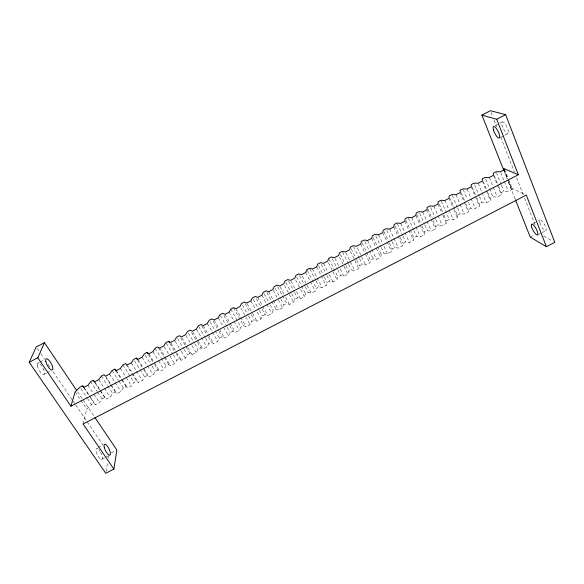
<?xml version="1.0" encoding="UTF-8"?>
<svg xmlns="http://www.w3.org/2000/svg" width="584" height="584" viewBox="0 0 584 584"><rect width="100%" height="100%" fill="white"/><g stroke="black" fill="none" stroke-linecap="round" stroke-linejoin="round"><path stroke-width="0.44" stroke-dasharray="2.92 2.19" d="M277.736 286.81L286.671 303.49L289.467 304.41L293.54 302.308L294.752 299.307L297.453 297.913L300.322 298.796L304.395 296.694L305.541 293.737L308.235 292.343L311.192 293.183L315.265 291.073L316.331 288.153L319.032 286.759L322.069 287.562L326.149 285.452L327.128 282.568L329.829 281.174L332.946 281.933L337.034 279.824L337.939 276.984L340.647 275.59L343.837 276.305L347.925 274.195L348.757 271.392L351.466 269.99L354.743 270.669L358.832 268.56L359.583 265.793L362.292 264.399L365.65 265.034L369.745 262.917L370.417 260.194L373.125 258.792L376.57 259.391L380.666 257.274L381.264 254.588L383.973 253.186L387.491 253.741L391.594 251.624L392.112 248.981L394.828 247.572L398.427 248.091L402.529 245.973L402.975 243.367L405.69 241.958L409.369 242.433L413.479 240.316L413.844 237.746L416.56 236.338L420.327 236.776L424.437 234.651L424.721 232.125L427.437 230.716L431.284 231.111L435.401 228.986L435.606 226.497L438.329 225.088L442.256 225.439L446.373 223.314L446.497 220.862L449.22 219.453L453.235 219.767L457.352 217.635L457.403 215.226L450.249 198.516M106.054 471.536L107.704 461.9M108.303 458.396L108.901 454.892M83.074 424.006L86.782 409.158L91.44 404.398L94.097 403.026L95.469 404.661L99.484 402.588L102.069 398.901L104.726 397.529L106.178 399.127L110.193 397.054L112.697 393.404L115.355 392.025L116.888 393.587L120.91 391.506L123.333 387.9L125.998 386.52L127.604 388.039L131.626 385.958L133.984 382.389L136.649 381.009L138.335 382.491L142.365 380.41L144.642 376.877L147.314 375.505L149.081 376.943L153.11 374.862L155.315 371.366L157.979 369.986L159.826 371.387L163.856 369.307L165.987 365.847L168.659 364.467L170.579 365.825L174.616 363.744L176.667 360.321L179.339 358.941L181.347 360.262L185.383 358.174L187.362 354.795L190.034 353.408L192.114 354.692L196.158 352.605L198.064 349.261L200.735 347.874L202.896 349.123L206.94 347.027L208.765 343.728L211.444 342.341L213.686 343.545L217.737 341.45L219.489 338.187L222.168 336.8L224.482 337.961L228.534 335.866L230.213 332.639L232.892 331.252L235.294 332.376L239.345 330.281L240.944 327.091L243.63 325.704L246.105 326.784L250.164 324.689L251.689 321.536L254.376 320.149L256.931 321.193L260.99 319.09L262.435 315.981L265.143 314.615L267.779 315.623L271.845 313.52L273.21 310.447L275.904 309.053L278.619 310.016L282.685 307.914L283.977 304.877L286.671 303.49M457.403 215.226L460.126 213.817L464.222 214.087L468.339 211.956L468.31 209.59L471.04 208.174L475.215 208.4L479.34 206.269L479.23 203.94L481.961 202.531L486.216 202.714L490.348 200.582L490.159 198.29L492.896 196.881L497.232 197.02L501.364 194.888L501.101 192.64L503.831 191.223L508.255 191.326L512.387 189.187L511.183 188.61L511.46 188.041L508.241 179.901M37.777 363.219L39.31 362.423M40.07 362.022L44.661 359.642M495.137 125.597L502.247 121.903M43.975 374.373L46.267 373.183M47.034 372.789L50.852 370.803M500.809 137.269L503.963 135.634M504.751 135.225L507.912 133.583A6.49 1.978 63.9 0 0 505.277 124.166A6.49 1.978 63.9 0 0 502.094 125.465A6.49 1.978 63.9 0 0 507.912 133.583M530.236 237.133L534.243 235.067M98.36 447.49L103.171 445.008M533.017 223.504L537.535 221.175M538.287 220.788L539.798 220.015M111.391 452.819L115.282 450.811M538.455 234.534L541.477 232.979M542.229 232.585L546.011 230.643M98.134 448.913A6.088 2.044 64.1 0 0 96.521 452.709A6.088 2.044 64.1 0 0 101.645 459.396L104.886 457.739M105.697 457.323L108.106 456.082M511.46 188.041L524.636 194.319M543.77 236.126L552.435 241.031M37.252 348.48L40.332 353.006M40.843 353.758L44.435 359.036M48.027 364.314L50.078 367.329M53.151 371.855L72.642 400.5M73.153 401.252L75.205 404.267M75.716 405.019L102.901 444.971M75.117 391.901L86.782 409.158M77.584 391.82L94.411 416.757M80.906 388.71L86.928 397.675M87.425 398.419L91.44 404.398M83.892 387.36L88.929 394.886M89.432 395.638L95.469 404.661M84.081 388.075L90.089 397.047M90.593 397.792L94.097 403.026M87.936 385.265L93.462 393.55M93.966 394.302L99.484 402.588M90.622 381.666L97.09 391.411M97.586 392.156L102.069 398.901M94.688 381.768L100.185 390.068M100.682 390.827L106.178 399.127M95.294 383.279L99.762 390.032M100.258 390.776L104.726 397.529M98.747 379.666L110.193 397.054M101.353 376.111L107.273 385.133M107.77 385.885L112.697 393.404M105.5 376.169L116.888 393.587M106.003 377.731L110.434 384.498M110.923 385.25L115.355 392.025M109.558 374.074L114.493 381.651M114.982 382.411L120.91 391.506M116.318 370.57L121.72 378.921M122.209 379.68L127.604 388.039M115.756 370.672L121.122 378.972M121.603 379.724L125.998 386.52M112.092 370.555L118.45 380.359M118.939 381.111L123.333 387.9M120.377 368.467L125.757 376.833M126.246 377.592L131.626 385.958M122.837 364.985L133.984 382.389M127.151 364.964L138.335 382.491M126.005 364.35L131.327 372.68M131.816 373.439L136.649 381.009M131.21 362.861L136.057 370.49M136.547 371.256L142.365 380.41M134.554 360.934L144.642 376.877M137.985 359.357L143.292 367.767M143.773 368.533L149.081 376.943M137.722 360.306L143.474 369.424M143.956 370.183L147.314 375.505M142.051 357.247L146.854 364.905M147.336 365.672L153.11 374.862M145.306 355.371L151.504 365.27M151.979 366.037L155.315 371.366M148.832 353.736L154.088 362.182M154.563 362.949L159.826 371.387M148.475 354.736L154.176 363.89M154.65 364.65L157.979 369.986M152.898 351.634L158.14 360.087M158.614 360.854L163.856 369.307M158.293 347.641L163.943 356.817M164.418 357.583L168.659 364.467M155.125 348.268L160.79 357.437M161.264 358.204L165.987 365.847M159.68 348.122L170.579 365.825M164.228 346.779L169.418 355.262M169.893 356.036L174.616 363.744M166.374 343.45L172.922 354.189M173.397 354.955L176.667 360.321M171.017 343.268L176.178 351.765M176.645 352.539L181.347 360.262M170.002 343.596L175.609 352.802M176.076 353.568L179.339 358.941M175.09 341.158L180.704 350.444M181.171 351.21L185.383 358.174M177.624 338.64L183.653 348.641M184.113 349.407L187.362 354.795M181.88 337.647L187.464 346.947M187.931 347.721L192.114 354.692M180.777 338.012L190.034 353.408M185.96 335.53L191.523 344.845M191.983 345.618L196.158 352.605M188.413 333.055L194.384 343.085M194.844 343.859L198.064 349.261M191.567 332.427L197.071 341.698M197.531 342.472L200.735 347.874M192.757 332.011L202.896 349.123M196.377 329.12L200.969 336.91M201.429 337.691L206.94 347.027M201.903 326.069L207.809 336.143M208.269 336.917L211.444 342.341M198.75 326.69L205.123 337.53M205.583 338.304L208.765 343.728M203.181 325.602L213.686 343.545M207.269 323.485L211.817 331.296M212.277 332.077L217.737 341.45M210.014 321.872L219.489 338.187M214.08 319.959L219.058 328.566M219.504 329.354L224.482 337.961M213.167 321.251L218.562 330.581M219.015 331.354L222.168 336.8M218.168 317.842L223.124 326.463M223.577 327.244L228.534 335.866M220.38 315.491L226.636 326.405M227.081 327.186L230.213 332.639M224.986 314.316L235.294 332.376M223.979 315.652L229.329 325.011M229.775 325.792L232.892 331.252M229.074 312.192L239.345 330.281M233.469 307.702L243.63 325.704M230.76 309.104L240.944 327.091M235.899 308.666L240.338 316.543M240.776 317.331L246.105 326.784M240.878 308.118L245.295 316.01M245.74 316.798L250.164 324.689M242.477 305.06L248.178 315.258M248.616 316.046L251.689 321.536M247.258 303.797L252.091 312.491M252.536 313.287L256.931 321.193M245.185 303.658L249.558 311.513M251.31 314.652L254.376 320.149M250.916 300.884L255.296 308.797M257.048 311.966L260.99 319.09M253.317 299.446L258.96 309.681M259.398 310.469L262.435 315.981M257.748 297.351L267.779 315.623M256.464 298.84L261.668 308.308M262.106 309.097L265.143 314.615M264.165 293.832L269.764 304.118M270.195 304.906L273.21 310.447M261.851 295.227L271.845 313.52M266.881 292.431L275.904 309.053M268.691 291.686L273.005 299.658M273.436 300.453L278.619 310.016M273.224 290.358L277.955 299.139M278.386 299.935L282.685 307.914M275.02 288.211L280.568 298.534M280.992 299.322L283.977 304.877M280.064 286.817L283.912 294.015M285.62 297.212L289.467 304.41M284.598 285.488L288.854 293.497M289.277 294.299L293.54 302.308M285.89 282.59L291.379 292.942M291.796 293.737L294.752 299.307M291.014 281.145L294.825 288.365M296.519 291.577L300.322 298.796M288.606 281.181L294.081 291.54M294.504 292.336L297.453 297.913M296.76 276.962L305.541 293.737M295.548 279.824L300.183 288.657M300.607 289.46L304.395 296.694M299.483 275.553L304.899 285.948M305.315 286.744L308.235 292.343M302.395 276.276L311.192 293.183M305.673 272.538L315.265 291.073M307.228 270.523L316.331 288.153M312.535 268.983L316.681 277.064M317.09 277.867L322.069 287.562M309.951 269.114L315.725 280.342M316.141 281.145L319.032 286.759M316.652 266.851L320.777 274.94M321.193 275.75L326.149 285.452M318.536 265.691L323.857 276.137M324.266 276.947L327.128 282.568M321.258 264.275L326.565 274.736M326.974 275.546L329.829 281.174M323.514 263.296L327.617 271.399M329.259 274.641L332.946 281.933M329.026 259.238L337.939 276.984M328.456 262.785L332.537 270.903M332.946 271.713L337.034 279.824M332.157 258.632L337.413 269.129M337.815 269.932L340.647 275.59M334.917 258.42L338.567 265.735M340.187 268.99L343.837 276.305M339.443 257.099L347.925 274.195M342.669 252.178L348.268 263.515M348.663 264.326L351.466 269.99M340.341 254.398L345.553 264.917M345.954 265.727L348.757 271.392M345.911 252.726L354.743 270.669M350.437 251.412L358.832 268.56M351.254 248.748L356.415 259.303M356.809 260.114L359.583 265.793M353.59 246.521L359.131 257.894M359.525 258.705L362.292 264.399M357.313 247.85L361.284 256.033M361.678 256.851L365.65 265.034M362.182 243.09L370.417 260.194M360.649 244.076L365 253.084M365.394 253.909L369.745 262.917M364.912 241.674L373.125 258.792M367.54 240.506L371.461 248.718M371.855 249.536L376.57 259.391M371.672 238.367L375.972 247.412M376.366 248.229L380.666 257.274M373.118 237.433L381.264 254.588M378.563 234.797L382.447 243.039M384.002 246.331L387.491 253.741M375.848 236.016L380.877 246.645M381.264 247.463L383.973 253.186M384.06 231.768L389.046 242.418M389.426 243.243L392.112 248.981M382.702 232.658L391.594 251.624M386.798 230.344L391.769 241.009M392.149 241.834L394.828 247.572M389.601 229.089L398.427 248.091M395.01 226.096L399.938 236.783M400.317 237.608L402.975 243.367M393.74 226.942L402.529 245.973M397.368 223.854L402.668 235.374M403.04 236.199L405.69 241.958M400.646 223.365L409.369 242.433M404.785 221.227L413.479 240.316M405.968 220.423L413.844 237.746M411.698 217.649L415.45 225.964M415.823 226.796L420.327 236.776M408.333 218.175L413.567 229.738M413.946 230.563L416.56 236.338M416.939 214.744L420.641 223.022M422.123 226.329L424.721 232.125M415.844 215.496L419.779 224.278M420.137 225.074L424.437 234.651M419.677 213.321L424.48 224.088M424.853 224.92L427.437 230.716M422.758 211.919L426.67 220.716M427.021 221.511L431.284 231.111M427.911 209.057L432.671 219.854M433.043 220.686L435.606 226.497M426.911 209.773L435.401 228.986M430.656 207.634L435.409 218.438M435.774 219.27L438.329 225.088M433.832 206.188L437.693 215.014M438.044 215.81L442.256 225.439M437.985 204.035L441.475 212.065M442.876 215.277L446.373 223.314M439.263 204.203L443.606 214.197M443.964 215.036L446.497 220.862M444.913 200.451L448.724 209.306M449.074 210.109L453.235 219.767M441.285 201.115L449.22 219.453M449.067 198.297L452.52 206.356M453.899 209.576L457.352 217.635M452.286 195.421L457.279 207.13M457.637 207.962L460.126 213.817M456.002 194.713L459.769 203.59M460.112 204.4L464.222 214.087M461.25 192.822L464.426 200.363M465.842 203.721L468.31 209.59M460.163 192.559L463.908 201.451M464.251 202.254L468.339 211.956M463.294 189.72L467.171 198.947M468.58 202.305L471.04 208.174M467.098 188.968L470.821 197.874M471.157 198.684L475.215 208.4M471.259 186.807L474.967 195.728M475.303 196.538L479.34 206.269M472.259 187.121L475.398 194.691M476.792 198.056L479.23 203.94M474.661 184.858L479.179 195.793M479.53 196.64L481.961 202.531M478.201 183.215L486.216 202.714M483.275 181.42L487.406 191.545M487.749 192.384L490.159 198.29M482.369 181.055L486.027 190.004M486.355 190.822L490.348 200.582M485.684 179.149L492.896 196.881M489.319 177.463L492.947 186.427M493.276 187.245L497.232 197.02M494.298 175.711L498.378 185.865M498.721 186.712L501.101 192.64M493.487 175.302L497.101 184.281M497.429 185.091L501.364 194.888M496.378 172.594L501.123 184.449M501.459 185.296L503.831 191.223M500.765 172.521L504.021 180.697M504.35 181.514L508.255 191.326M504.05 169.316L507.919 179.084M503.43 169.031L507.306 178.821M508.598 182.084L511.183 188.61M504.058 171.054L508.087 181.215M508.416 182.062L515.132 199.005M504.613 169.542L508.175 178.543M508.503 179.361L512.387 189.187M491.064 112.413L492.721 116.661M494.049 120.056L496.714 126.852M500.7 137.043L514.321 171.857M516.65 177.799L523.301 194.786M524.629 198.18L535.258 225.358M100.594 452.118A6.088 2.044 64.1 0 1 101.645 459.396M98.959 449.731A6.088 2.044 64.1 0 1 99.798 450.826M539.813 222.533A6.19 1.796 61.5 0 0 545.573 230.819A6.19 1.796 61.5 0 0 543.354 222.599A6.19 1.796 61.5 0 0 539.813 222.533M37.318 365.708A6.38 2.241 61.2 0 0 43.377 374.49A6.38 2.241 61.2 0 0 41.895 366.212A6.38 2.241 61.2 0 0 37.318 365.708"/><path stroke-width="0.88" d="M76.57 390.309L44.457 342.698L36.23 346.976L29.2 362.277L105.755 473.281L113.895 469.105L116.837 450.016L94.915 417.516M70.905 406.201L75.117 391.901L79.906 387.221L82.585 385.834L83.892 387.36L87.936 385.265L90.622 381.666L93.309 380.279L94.688 381.768L98.747 379.666L101.353 376.111L104.04 374.724L105.5 376.169L109.558 374.074L112.092 370.555L114.778 369.161L116.318 370.57L120.377 368.467L122.837 364.985L125.523 363.598L127.151 364.964L131.21 362.861L133.59 359.423L136.284 358.029L137.985 359.357L142.051 357.247L144.357 353.846L147.044 352.451L148.832 353.736L152.898 351.634L155.125 348.268L157.819 346.874L159.68 348.122L163.754 346.013L165.907 342.684L168.601 341.29L170.543 342.494L174.616 340.384L176.697 337.099L179.39 335.705L181.412 336.866L185.493 334.756L187.493 331.508L190.194 330.113L192.297 331.238L196.377 329.12L198.297 325.916L200.998 324.514L203.181 325.602L207.269 323.485L209.108 320.317L211.817 318.915L214.08 319.959L218.168 317.842L219.934 314.71L222.635 313.309L224.986 314.316L229.074 312.192L230.76 309.104L233.469 307.702L235.899 308.666L239.987 306.542L241.601 303.49L244.309 302.089L246.82 303.008L250.916 300.884L252.449 297.877L255.164 296.468L257.748 297.351L261.851 295.227L263.304 292.255L266.019 290.847L268.691 291.686L272.794 289.562L274.173 286.627L276.889 285.218L279.634 286.014L283.744 283.89L285.043 280.999L287.766 279.59L290.591 280.342L294.708 278.218L295.927 275.363L298.65 273.954L301.563 274.67L305.673 272.538L306.819 269.72L309.542 268.312L312.535 268.983L316.652 266.851L317.718 264.077L320.441 262.669L323.514 263.296L327.639 261.165L328.624 258.435L331.354 257.018L334.508 257.61L338.632 255.471L339.538 252.777L342.268 251.368L345.509 251.916L349.633 249.777L350.466 247.12L353.196 245.711L356.517 246.214L360.649 244.076L361.401 241.462L364.131 240.046L367.54 240.506L371.672 238.367L372.337 235.797L375.074 234.381L378.563 234.797L382.702 232.658L383.294 230.125L386.031 228.709L389.601 229.089L393.74 226.942L394.251 224.453L396.989 223.03L400.646 223.365L404.785 221.227L405.216 218.774L407.961 217.35L411.698 217.649L415.844 215.496L416.195 213.087L418.94 211.663L422.758 211.919L426.911 209.773L427.181 207.4L429.926 205.977L433.832 206.188L437.985 204.035L438.175 201.706L440.927 200.283L444.913 200.451L449.067 198.297L449.176 196.005L451.928 194.582L456.002 194.713L460.163 192.559L460.192 190.304L462.944 188.88L467.098 188.968L471.259 186.807L471.208 184.602L473.967 183.172L478.201 183.215L482.369 181.055L482.238 178.887L484.997 177.463L489.319 177.463L493.487 175.302L493.276 173.171L496.042 171.747L500.444 171.703L504.613 169.542L503.43 169.031L503.729 168.506L518.344 174.747L70.905 406.201L37.821 357.795L44.457 342.698M503.722 170.2L481.902 115.136L490.399 110.719L505.634 114.654L554.8 242.375L546.405 246.689L530.236 237.133L515.468 199.852M481.902 115.136L496.721 119.282L505.634 114.654M29.2 362.277L37.821 357.795M113.895 469.105L83.074 424.006L526.286 195.1L546.405 246.689M82.585 385.834L83.585 387.323M93.309 380.279L94.798 382.527M114.778 369.161L115.756 370.672M136.284 358.029L137.24 359.547M147.044 352.451L148 353.977M168.601 341.29L169.535 342.823M496.721 119.282L518.344 174.747M45.771 361.313A6.38 2.168 61.2 0 0 51.794 370.125A6.38 2.168 61.2 0 0 50.239 361.883A6.38 2.168 61.2 0 0 45.771 361.313M104.237 447.234A6.095 1.971 64 0 0 109.719 455.25A6.095 1.971 64 0 0 107.748 446.665A6.095 1.971 64 0 0 104.237 447.234M531.571 226.774A6.19 1.723 61.5 0 0 537.28 235.089A6.19 1.723 61.5 0 0 534.995 226.906A6.19 1.723 61.5 0 0 531.571 226.774M493.473 129.947A6.49 1.898 63.9 0 0 499.232 138.087A6.49 1.898 63.9 0 0 496.524 128.714A6.49 1.898 63.9 0 0 493.473 129.947"/></g></svg>
